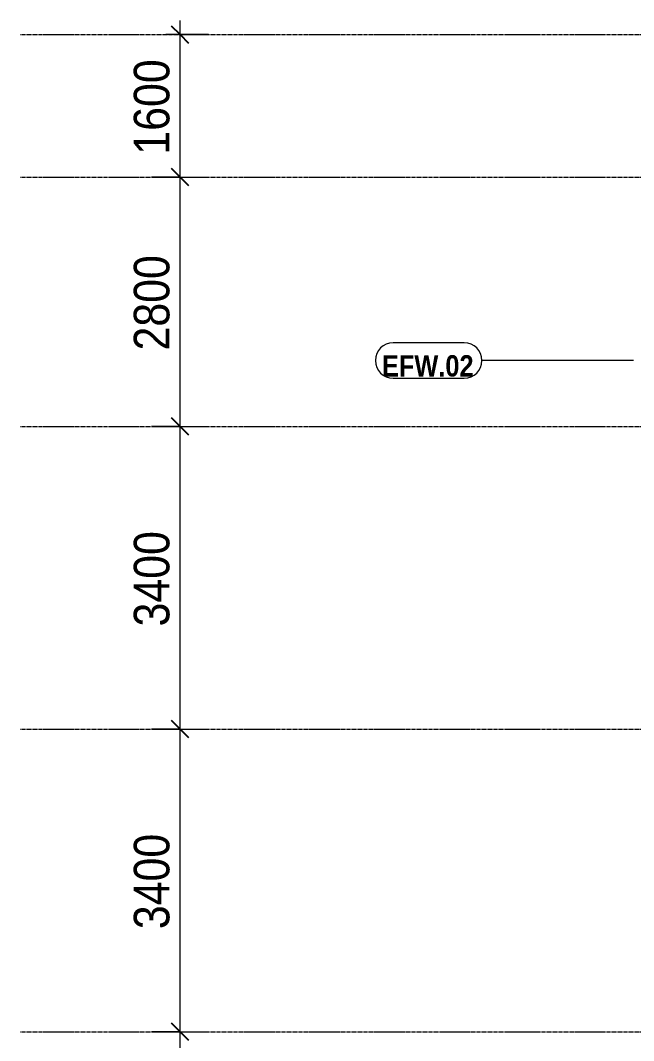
# Model space of a CAD drawing. Header units: millimetres. Extents: x 25061 to 259291, y -8723 to 35400.
# Drawn here: x 147110 to 153999, y 22500 to 33960 of the extents above; entities that cross this region are included whole.
import ezdxf

# ---------------------------------------------------------------- set-up
doc = ezdxf.new("R2010")
doc.units = ezdxf.units.MM
doc.linetypes.add('Centre', pattern=[31.75, 6.35, -4.7625, 15.875, -4.7625])
for name, color, linetype, lineweight in [('A-ANNO-DIMS', 211, 'Continuous', 9), ('A-ANNO-DIMS-160', 211, 'Continuous', 9), ('A-FLOR-LEVL-2', 51, 'Centre', 9), ('A-WALL-IDEN', 211, 'Continuous', 9)]:
    doc.layers.add(name, color=color, linetype=linetype, lineweight=lineweight)
doc.styles.add('Arial_B', font='arialbd.ttf', dxfattribs={"width": 0.85, "height": 240})
doc.styles.add('UTM Avo', font='', dxfattribs={"width": 0.9, "height": 400})
doc.styles.get('UTM Avo').set_extended_font_data('UTM Avo')
doc.dimstyles.new('1_Dim_chi_tiet_2_5', dxfattribs={"dimscale": 304.8, "dimtxt": 399.720379, "dimasz": 0.629921, "dimexe": 0.524934, "dimexo": 0.0625, "dimgap": 0.052493, "dimtad": 1, "dimdec": 0, "dimrnd": 5, "dimzin": 0, "dimdsep": 46, "dimtxsty": 'UTM Avo', "dimblk1": 'OBLIQUE', "dimblk2": 'OBLIQUE', "dimsah": 1, "dimcen": 0.09, "dimdle": 0.524934, "dimazin": 0, "dimtfac": 1, "dimtdec": 4, "dimtix": 1, "dimtmove": 0, "dimatfit": 3, "dimfxl": 1.049869, "dimfxlon": 1, "dimtvp": 1, "dimtolj": 1, "dimtzin": 0, "dimarcsym": 2})

# ---------------------------------------------------------------- blocks, each defined once
blk = doc.blocks.new('DIMBLOCK74-TKCS_MẶT CẮT 2')
at = {"layer": 'A-ANNO-DIMS-160', "lineweight": 25}
for p, q in [((148904, 22600), (148808, 22696)), ((148904, 22600), (149000, 22504)), ((148904, 19200), (148808, 19296)), ((148904, 19200), (149000, 19104))]:
    blk.add_line(p, q, dxfattribs=at)
at = {"layer": 'A-ANNO-DIMS-160'}
for p, q in [((148584, 22600), (149064, 22600)), ((148904, 22600), (148584, 22600)), ((148904, 19200), (148904, 22600)), ((148584, 19200), (149064, 19200)), ((148904, 19200), (148584, 19200))]:
    blk.add_line(p, q, dxfattribs=at)
at = {"layer": 'A-ANNO-DIMS-160', "color": 0, "insert": (148384, 20352), "char_height": 400, "width": 1314.64, "attachment_point": 1, "rotation": 90, "line_spacing_factor": 1.110334, "style": 'UTM Avo'}
blk.add_mtext('3400', dxfattribs=at)
blk = doc.blocks.new('_Oblique')
at = {"color": 0, "linetype": 'ByBlock', "lineweight": -2}
blk.add_line((-0.5, -0.5), (0.5, 0.5), dxfattribs=at)
blk = doc.blocks.new('DIMBLOCK75-TKCS_MẶT CẮT 2')
at = {"layer": 'A-ANNO-DIMS-160', "lineweight": 25}
for p, q in [((148904, 26000), (148808, 26096)), ((148904, 26000), (149000, 25904)), ((148904, 22600), (148808, 22696)), ((148904, 22600), (149000, 22504))]:
    blk.add_line(p, q, dxfattribs=at)
at = {"layer": 'A-ANNO-DIMS-160'}
for p, q in [((148584, 26000), (149064, 26000)), ((148904, 26000), (148584, 26000)), ((148904, 22600), (148904, 26000)), ((148584, 22600), (149064, 22600)), ((148904, 22600), (148584, 22600))]:
    blk.add_line(p, q, dxfattribs=at)
at = {"layer": 'A-ANNO-DIMS-160', "color": 0, "insert": (148384, 23752), "char_height": 400, "width": 1314.64, "attachment_point": 1, "rotation": 90, "line_spacing_factor": 1.110334, "style": 'UTM Avo'}
blk.add_mtext('3400', dxfattribs=at)
blk = doc.blocks.new('DIMBLOCK76-TKCS_MẶT CẮT 2')
at = {"layer": 'A-ANNO-DIMS-160', "lineweight": 25}
for p, q in [((148904, 29400), (148808, 29496)), ((148904, 29400), (149000, 29304)), ((148904, 26000), (148808, 26096)), ((148904, 26000), (149000, 25904))]:
    blk.add_line(p, q, dxfattribs=at)
at = {"layer": 'A-ANNO-DIMS-160'}
for p, q in [((148584, 29400), (149064, 29400)), ((148904, 29400), (148584, 29400)), ((148904, 26000), (148904, 29400)), ((148584, 26000), (149064, 26000)), ((148904, 26000), (148584, 26000))]:
    blk.add_line(p, q, dxfattribs=at)
at = {"layer": 'A-ANNO-DIMS-160', "color": 0, "insert": (148384, 27152), "char_height": 400, "width": 1314.64, "attachment_point": 1, "rotation": 90, "line_spacing_factor": 1.110334, "style": 'UTM Avo'}
blk.add_mtext('3400', dxfattribs=at)
blk = doc.blocks.new('DIMBLOCK77-TKCS_MẶT CẮT 2')
at = {"layer": 'A-ANNO-DIMS-160', "lineweight": 25}
for p, q in [((148904, 32200), (148808, 32296)), ((148904, 32200), (149000, 32104)), ((148904, 29400), (148808, 29496)), ((148904, 29400), (149000, 29304))]:
    blk.add_line(p, q, dxfattribs=at)
at = {"layer": 'A-ANNO-DIMS-160'}
for p, q in [((148584, 32200), (149064, 32200)), ((148904, 32200), (148584, 32200)), ((148904, 29400), (148904, 32200)), ((148584, 29400), (149064, 29400)), ((148904, 29400), (148584, 29400))]:
    blk.add_line(p, q, dxfattribs=at)
at = {"layer": 'A-ANNO-DIMS-160', "color": 0, "insert": (148384, 30252), "char_height": 400, "width": 1314.64, "attachment_point": 1, "rotation": 90, "line_spacing_factor": 1.110334, "style": 'UTM Avo'}
blk.add_mtext('2800', dxfattribs=at)
blk = doc.blocks.new('DIMBLOCK78-TKCS_MẶT CẮT 2')
at = {"layer": 'A-ANNO-DIMS-160'}
for p, q in [((148904, 32200), (148904, 33960)), ((149224, 33800), (148744, 33800)), ((148904, 33800), (149224, 33800)), ((148584, 32200), (149064, 32200)), ((148904, 32200), (148584, 32200))]:
    blk.add_line(p, q, dxfattribs=at)
at = {"layer": 'A-ANNO-DIMS-160', "lineweight": 25}
for p, q in [((148904, 33800), (148808, 33896)), ((148904, 33800), (149000, 33704)), ((148904, 32200), (148808, 32296)), ((148904, 32200), (149000, 32104))]:
    blk.add_line(p, q, dxfattribs=at)
at = {"layer": 'A-ANNO-DIMS-160', "color": 0, "insert": (148384, 32452), "char_height": 400, "width": 1314.64, "attachment_point": 1, "rotation": 90, "line_spacing_factor": 1.110334, "style": 'UTM Avo'}
blk.add_mtext('1600', dxfattribs=at)
blk = doc.blocks.new('CTL_WALL TAG NO MARK - 10-2062273-TKCS_MẶT CẮT 2')
at = {"layer": 'A-WALL-IDEN'}
for p, q in [((-80085.064287, 10775), (-80882.564287, 10775)), ((-80882.564287, 10375), (-80085.064287, 10375))]:
    blk.add_line(p, q, dxfattribs=at)
for centre, start, end in [((-80882.564287, 10575), 90, 270), ((-80085.064287, 10575), 270, 90)]:
    blk.add_arc(centre, 200, start, end, dxfattribs=at)

msp = doc.modelspace()

# ---------------------------------------------------------------- linework, layer by layer
at = {"layer": 'A-FLOR-LEVL-2'}
for p, q in [((147110.2, 33800), (255566.7, 33800)), ((147110.2, 32200), (255566.7, 32200)), ((147110.2, 29400), (255566.7, 29400)), ((147110.2, 26000), (255566.7, 26000)), ((147110.2, 22600), (255566.7, 22600))]:
    msp.add_line(p, q, dxfattribs=at)
at = {"layer": 'A-WALL-IDEN'}
msp.add_line((153997.8, 30141.3), (152295.2, 30139.7), dxfattribs=at)

# ---------------------------------------------------------------- block references
msp.add_blockref('CTL_WALL TAG NO MARK - 10-2062273-TKCS_MẶT CẮT 2', (232180.3, 19564.7), dxfattribs=at)

# ---------------------------------------------------------------- texts
at = {"layer": 'A-WALL-IDEN', "insert": (151686.5, 30077.8), "char_height": 240, "width": 1062.16, "attachment_point": 5, "line_spacing_factor": 0.936439, "style": 'Arial_B'}
msp.add_mtext('\\pt6.7992,13.6008,20.4,27.1992,34.0008,40.8,47.5992,54.4008,61.2,67.9992,74.8008,81.6,88.3992,95.2008,102,108.7992,115.6008,122.4,129.1992,136.0008,142.8,149.5992,156.4008,163.2,169.9992,176.8008,183.6,190.3992,197.2008,204,210.7992,217.6008;EFW.02', dxfattribs=at)

# ---------------------------------------------------------------- dimensions: what is measured, and where the dimension line sits
at = {"layer": 'A-ANNO-DIMS'}
for base, p1, p2, override, picture, middle in [((148904.1, 33800), (148584.1, 32200), (149224.1, 33800), {"dimpost": '<>', "dimfxl": 1723.252738}, 'DIMBLOCK78-TKCS_MẶT CẮT 2', (148681.1, 33000)), ((148904.1, 32200), (148584.1, 29400), (148584.1, 32200), {"dimpost": '<>', "dimfxl": 2800}, 'DIMBLOCK77-TKCS_MẶT CẮT 2', (148681.1, 30800)), ((148904.1, 29400), (148584.1, 26000), (148584.1, 29400), {"dimpost": '<>', "dimfxl": 3400}, 'DIMBLOCK76-TKCS_MẶT CẮT 2', (148681.1, 27700)), ((148904.1, 26000), (148584.1, 22600), (148584.1, 26000), {"dimpost": '<>', "dimfxl": 3400}, 'DIMBLOCK75-TKCS_MẶT CẮT 2', (148681.1, 24300)), ((148904.1, 22600), (148584.1, 19200), (148584.1, 22600), {"dimpost": '<>', "dimfxl": 3400}, 'DIMBLOCK74-TKCS_MẶT CẮT 2', (148681.1, 20900))]:
    dim = msp.add_linear_dim(base=base, p1=p1, p2=p2, angle=90, dimstyle='1_Dim_chi_tiet_2_5', override=override, dxfattribs=at)
    dim.commit()
    dim.dimension.update_dxf_attribs({"geometry": picture, "text_midpoint": middle})

doc.saveas('drawing.dxf')
